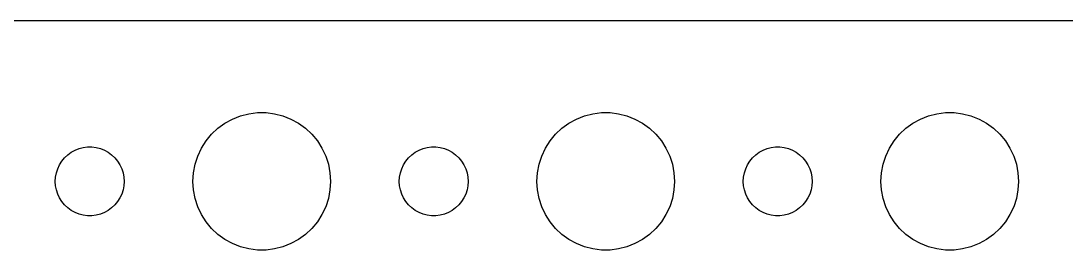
# Model space of a CAD drawing. Header units: metres. Extents: x -90 to 90, y -22 to 22.
# Drawn here: x -3 to 42.58, y 12.01 to 21.99 of the extents above; entities that cross this region are included whole.
import ezdxf

# ---------------------------------------------------------------- set-up
doc = ezdxf.new("R2010")
doc.units = ezdxf.units.M

msp = doc.modelspace()

# ---------------------------------------------------------------- linework, layer by layer
for p, q in [((84.8139, 21.9901), (-84.8139, 21.9901)), ((6.22266, 17.7145), (6.57294, 17.8532)), ((6.57294, 17.8532), (6.93785, 17.9469)), ((6.93785, 17.9469), (7.31161, 17.9941)), ((7.31161, 17.9941), (7.68837, 17.9941)), ((7.68837, 17.9941), (8.06213, 17.9469)), ((8.06213, 17.9469), (8.42705, 17.8532)), ((8.42705, 17.8532), (8.77733, 17.7145)), ((21.2227, 17.7145), (21.5729, 17.8532)), ((21.5729, 17.8532), (21.9379, 17.9469)), ((21.9379, 17.9469), (22.3116, 17.9941)), ((22.3116, 17.9941), (22.6884, 17.9941)), ((22.6884, 17.9941), (23.0621, 17.9469)), ((23.0621, 17.9469), (23.427, 17.8532)), ((23.427, 17.8532), (23.7773, 17.7145)), ((36.2227, 17.7145), (36.5729, 17.8532)), ((36.5729, 17.8532), (36.9379, 17.9469)), ((36.9379, 17.9469), (37.3116, 17.9941)), ((37.3116, 17.9941), (37.6884, 17.9941)), ((37.6884, 17.9941), (38.0621, 17.9469)), ((38.0621, 17.9469), (38.427, 17.8532)), ((38.427, 17.8532), (38.7773, 17.7145)), ((5.58772, 17.3115), (5.89252, 17.533)), ((5.89252, 17.533), (6.22266, 17.7145)), ((8.77733, 17.7145), (9.10747, 17.533)), ((9.10747, 17.533), (9.41226, 17.3115)), ((20.5877, 17.3115), (20.8925, 17.533)), ((20.8925, 17.533), (21.2227, 17.7145)), ((23.7773, 17.7145), (24.1075, 17.533)), ((24.1075, 17.533), (24.4123, 17.3115)), ((35.5877, 17.3115), (35.8925, 17.533)), ((35.8925, 17.533), (36.2227, 17.7145)), ((38.7773, 17.7145), (39.1075, 17.533)), ((39.1075, 17.533), (39.4123, 17.3115)), ((5.07294, 16.7634), (5.31308, 17.0536)), ((5.31308, 17.0536), (5.58772, 17.3115)), ((9.41226, 17.3115), (9.6869, 17.0536)), ((9.6869, 17.0536), (9.92705, 16.7634)), ((20.0729, 16.7634), (20.3131, 17.0536)), ((20.3131, 17.0536), (20.5877, 17.3115)), ((24.4123, 17.3115), (24.6869, 17.0536)), ((24.6869, 17.0536), (24.927, 16.7634)), ((35.0729, 16.7634), (35.3131, 17.0536)), ((35.3131, 17.0536), (35.5877, 17.3115)), ((39.4123, 17.3115), (39.6869, 17.0536)), ((39.6869, 17.0536), (39.927, 16.7634)), ((-0.63866, 16.3572), (-0.46352, 16.4266)), ((-0.46352, 16.4266), (-0.28107, 16.4734)), ((-0.28107, 16.4734), (-0.09418, 16.497)), ((-0.09418, 16.497), (0.09418, 16.497)), ((0.09418, 16.497), (0.28107, 16.4734)), ((0.28107, 16.4734), (0.46352, 16.4266)), ((0.46352, 16.4266), (0.63866, 16.3572)), ((4.71066, 16.1044), (4.87108, 16.4453)), ((4.87108, 16.4453), (5.07294, 16.7634)), ((9.92705, 16.7634), (10.1289, 16.4453)), ((10.1289, 16.4453), (10.2893, 16.1044)), ((14.3613, 16.3572), (14.5365, 16.4266)), ((14.5365, 16.4266), (14.7189, 16.4734)), ((14.7189, 16.4734), (14.9058, 16.497)), ((14.9058, 16.497), (15.0942, 16.497)), ((15.0942, 16.497), (15.2811, 16.4734)), ((15.2811, 16.4734), (15.4635, 16.4266)), ((15.4635, 16.4266), (15.6387, 16.3572)), ((19.7107, 16.1044), (19.8711, 16.4453)), ((19.8711, 16.4453), (20.0729, 16.7634)), ((24.927, 16.7634), (25.1289, 16.4453)), ((25.1289, 16.4453), (25.2893, 16.1044)), ((29.3613, 16.3572), (29.5365, 16.4266)), ((29.5365, 16.4266), (29.7189, 16.4734)), ((29.7189, 16.4734), (29.9058, 16.497)), ((29.9058, 16.497), (30.0942, 16.497)), ((30.0942, 16.497), (30.2811, 16.4734)), ((30.2811, 16.4734), (30.4635, 16.4266)), ((30.4635, 16.4266), (30.6387, 16.3572)), ((34.7107, 16.1044), (34.8711, 16.4453)), ((34.8711, 16.4453), (35.0729, 16.7634)), ((39.927, 16.7634), (40.1289, 16.4453)), ((40.1289, 16.4453), (40.2893, 16.1044)), ((-1.21352, 15.8817), (-1.09344, 16.0268)), ((-1.09344, 16.0268), (-0.95613, 16.1558)), ((-0.95613, 16.1558), (-0.80373, 16.2665)), ((-0.80373, 16.2665), (-0.63866, 16.3572)), ((0.63866, 16.3572), (0.80373, 16.2665)), ((0.80373, 16.2665), (0.95613, 16.1558)), ((0.95613, 16.1558), (1.09344, 16.0268)), ((1.09344, 16.0268), (1.21352, 15.8817)), ((4.59424, 15.7461), (4.71066, 16.1044)), ((10.2893, 16.1044), (10.4057, 15.7461)), ((13.7865, 15.8817), (13.9065, 16.0268)), ((13.9065, 16.0268), (14.0439, 16.1558)), ((14.0439, 16.1558), (14.1963, 16.2665)), ((14.1963, 16.2665), (14.3613, 16.3572)), ((15.6387, 16.3572), (15.8037, 16.2665)), ((15.8037, 16.2665), (15.9561, 16.1558)), ((15.9561, 16.1558), (16.0934, 16.0268)), ((16.0934, 16.0268), (16.2135, 15.8817)), ((19.5942, 15.7461), (19.7107, 16.1044)), ((25.2893, 16.1044), (25.4057, 15.7461)), ((28.7865, 15.8817), (28.9065, 16.0268)), ((28.9065, 16.0268), (29.0439, 16.1558)), ((29.0439, 16.1558), (29.1963, 16.2665)), ((29.1963, 16.2665), (29.3613, 16.3572)), ((30.6387, 16.3572), (30.8037, 16.2665)), ((30.8037, 16.2665), (30.9561, 16.1558)), ((30.9561, 16.1558), (31.0934, 16.0268)), ((31.0934, 16.0268), (31.2135, 15.8817)), ((34.5942, 15.7461), (34.7107, 16.1044)), ((40.2893, 16.1044), (40.4057, 15.7461)), ((-1.45287, 15.373), (-1.39465, 15.5522)), ((-1.39465, 15.5522), (-1.31445, 15.7226)), ((-1.31445, 15.7226), (-1.21352, 15.8817)), ((1.21352, 15.8817), (1.31445, 15.7226)), ((1.31445, 15.7226), (1.39465, 15.5522)), ((1.39465, 15.5522), (1.45287, 15.373)), ((4.52365, 15.376), (4.59424, 15.7461)), ((10.4057, 15.7461), (10.4763, 15.376)), ((13.5471, 15.373), (13.6053, 15.5522)), ((13.6053, 15.5522), (13.6855, 15.7226)), ((13.6855, 15.7226), (13.7865, 15.8817)), ((16.2135, 15.8817), (16.3145, 15.7226)), ((16.3145, 15.7226), (16.3947, 15.5522)), ((16.3947, 15.5522), (16.4529, 15.373)), ((19.5237, 15.376), (19.5942, 15.7461)), ((25.4057, 15.7461), (25.4763, 15.376)), ((28.5471, 15.373), (28.6053, 15.5522)), ((28.6053, 15.5522), (28.6855, 15.7226)), ((28.6855, 15.7226), (28.7865, 15.8817)), ((31.2135, 15.8817), (31.3145, 15.7226)), ((31.3145, 15.7226), (31.3947, 15.5522)), ((31.3947, 15.5522), (31.4529, 15.373)), ((34.5237, 15.376), (34.5942, 15.7461)), ((40.4057, 15.7461), (40.4763, 15.376)), ((-1.5, 15), (-1.48816, 15.188)), ((-1.48816, 15.188), (-1.45287, 15.373)), ((1.45287, 15.373), (1.48816, 15.188)), ((1.48816, 15.188), (1.5, 15)), ((4.5, 15), (4.52365, 15.376)), ((10.4763, 15.376), (10.5, 15)), ((13.5, 15), (13.5118, 15.188)), ((13.5118, 15.188), (13.5471, 15.373)), ((16.4529, 15.373), (16.4882, 15.188)), ((16.4882, 15.188), (16.5, 15)), ((19.5, 15), (19.5237, 15.376)), ((25.4763, 15.376), (25.5, 15)), ((28.5, 15), (28.5118, 15.188)), ((28.5118, 15.188), (28.5471, 15.373)), ((31.4529, 15.373), (31.4882, 15.188)), ((31.4882, 15.188), (31.5, 15)), ((34.5, 15), (34.5237, 15.376)), ((40.4763, 15.376), (40.5, 15)), ((-1.48816, 14.812), (-1.5, 15)), ((-1.45287, 14.627), (-1.48816, 14.812)), ((-1.39465, 14.4478), (-1.45287, 14.627)), ((1.45287, 14.627), (1.39465, 14.4478)), ((1.48816, 14.812), (1.45287, 14.627)), ((1.5, 15), (1.48816, 14.812)), ((4.52365, 14.624), (4.5, 15)), ((4.59424, 14.2539), (4.52365, 14.624)), ((10.4763, 14.624), (10.4057, 14.2539)), ((10.5, 15), (10.4763, 14.624)), ((13.5118, 14.812), (13.5, 15)), ((13.5471, 14.627), (13.5118, 14.812)), ((13.6053, 14.4478), (13.5471, 14.627)), ((16.4529, 14.627), (16.3947, 14.4478)), ((16.4882, 14.812), (16.4529, 14.627)), ((16.5, 15), (16.4882, 14.812)), ((19.5237, 14.624), (19.5, 15)), ((19.5942, 14.2539), (19.5237, 14.624)), ((25.4763, 14.624), (25.4057, 14.2539)), ((25.5, 15), (25.4763, 14.624)), ((28.5118, 14.812), (28.5, 15)), ((28.5471, 14.627), (28.5118, 14.812)), ((28.6053, 14.4478), (28.5471, 14.627)), ((31.4529, 14.627), (31.3947, 14.4478)), ((31.4882, 14.812), (31.4529, 14.627)), ((31.5, 15), (31.4882, 14.812)), ((34.5237, 14.624), (34.5, 15)), ((34.5942, 14.2539), (34.5237, 14.624)), ((40.4763, 14.624), (40.4057, 14.2539)), ((40.5, 15), (40.4763, 14.624)), ((-1.31445, 14.2774), (-1.39465, 14.4478)), ((-1.21352, 14.1183), (-1.31445, 14.2774)), ((1.31445, 14.2774), (1.21352, 14.1183)), ((1.39465, 14.4478), (1.31445, 14.2774)), ((4.71066, 13.8956), (4.59424, 14.2539)), ((10.4057, 14.2539), (10.2893, 13.8956)), ((13.6855, 14.2774), (13.6053, 14.4478)), ((13.7865, 14.1183), (13.6855, 14.2774)), ((16.3145, 14.2774), (16.2135, 14.1183)), ((16.3947, 14.4478), (16.3145, 14.2774)), ((19.7107, 13.8956), (19.5942, 14.2539)), ((25.4057, 14.2539), (25.2893, 13.8956)), ((28.6855, 14.2774), (28.6053, 14.4478)), ((28.7865, 14.1183), (28.6855, 14.2774)), ((31.3145, 14.2774), (31.2135, 14.1183)), ((31.3947, 14.4478), (31.3145, 14.2774)), ((34.7107, 13.8956), (34.5942, 14.2539)), ((40.4057, 14.2539), (40.2893, 13.8956)), ((-1.09344, 13.9732), (-1.21352, 14.1183)), ((-0.95613, 13.8442), (-1.09344, 13.9732)), ((-0.80373, 13.7335), (-0.95613, 13.8442)), ((-0.63866, 13.6427), (-0.80373, 13.7335)), ((0.80373, 13.7335), (0.63866, 13.6427)), ((0.95613, 13.8442), (0.80373, 13.7335)), ((1.09344, 13.9732), (0.95613, 13.8442)), ((1.21352, 14.1183), (1.09344, 13.9732)), ((4.87108, 13.5547), (4.71066, 13.8956)), ((10.2893, 13.8956), (10.1289, 13.5547)), ((13.9065, 13.9732), (13.7865, 14.1183)), ((14.0439, 13.8442), (13.9065, 13.9732)), ((14.1963, 13.7335), (14.0439, 13.8442)), ((14.3613, 13.6427), (14.1963, 13.7335)), ((15.8037, 13.7335), (15.6387, 13.6427)), ((15.9561, 13.8442), (15.8037, 13.7335)), ((16.0934, 13.9732), (15.9561, 13.8442)), ((16.2135, 14.1183), (16.0934, 13.9732)), ((19.8711, 13.5547), (19.7107, 13.8956)), ((25.2893, 13.8956), (25.1289, 13.5547)), ((28.9065, 13.9732), (28.7865, 14.1183)), ((29.0439, 13.8442), (28.9065, 13.9732)), ((29.1963, 13.7335), (29.0439, 13.8442)), ((29.3613, 13.6427), (29.1963, 13.7335)), ((30.8037, 13.7335), (30.6387, 13.6427)), ((30.9561, 13.8442), (30.8037, 13.7335)), ((31.0934, 13.9732), (30.9561, 13.8442)), ((31.2135, 14.1183), (31.0934, 13.9732)), ((34.8711, 13.5547), (34.7107, 13.8956)), ((40.2893, 13.8956), (40.1289, 13.5547)), ((-0.46352, 13.5734), (-0.63866, 13.6427)), ((-0.28107, 13.5266), (-0.46352, 13.5734)), ((-0.09418, 13.5029), (-0.28107, 13.5266)), ((0.09418, 13.5029), (-0.09418, 13.5029)), ((0.28107, 13.5266), (0.09418, 13.5029)), ((0.46352, 13.5734), (0.28107, 13.5266)), ((0.63866, 13.6427), (0.46352, 13.5734)), ((5.07294, 13.2366), (4.87108, 13.5547)), ((5.31308, 12.9464), (5.07294, 13.2366)), ((9.92705, 13.2366), (9.6869, 12.9464)), ((10.1289, 13.5547), (9.92705, 13.2366)), ((14.5365, 13.5734), (14.3613, 13.6427)), ((14.7189, 13.5266), (14.5365, 13.5734)), ((14.9058, 13.5029), (14.7189, 13.5266)), ((15.0942, 13.5029), (14.9058, 13.5029)), ((15.2811, 13.5266), (15.0942, 13.5029)), ((15.4635, 13.5734), (15.2811, 13.5266)), ((15.6387, 13.6427), (15.4635, 13.5734)), ((20.0729, 13.2366), (19.8711, 13.5547)), ((20.3131, 12.9464), (20.0729, 13.2366)), ((24.927, 13.2366), (24.6869, 12.9464)), ((25.1289, 13.5547), (24.927, 13.2366)), ((29.5365, 13.5734), (29.3613, 13.6427)), ((29.7189, 13.5266), (29.5365, 13.5734)), ((29.9058, 13.5029), (29.7189, 13.5266)), ((30.0942, 13.5029), (29.9058, 13.5029)), ((30.2811, 13.5266), (30.0942, 13.5029)), ((30.4635, 13.5734), (30.2811, 13.5266)), ((30.6387, 13.6427), (30.4635, 13.5734)), ((35.0729, 13.2366), (34.8711, 13.5547)), ((35.3131, 12.9464), (35.0729, 13.2366)), ((39.927, 13.2366), (39.6869, 12.9464)), ((40.1289, 13.5547), (39.927, 13.2366)), ((5.58772, 12.6884), (5.31308, 12.9464)), ((9.6869, 12.9464), (9.41226, 12.6884)), ((20.5877, 12.6884), (20.3131, 12.9464)), ((24.6869, 12.9464), (24.4123, 12.6884)), ((35.5877, 12.6884), (35.3131, 12.9464)), ((39.6869, 12.9464), (39.4123, 12.6884)), ((5.89252, 12.467), (5.58772, 12.6884)), ((6.22266, 12.2855), (5.89252, 12.467)), ((9.10747, 12.467), (8.77733, 12.2855)), ((9.41226, 12.6884), (9.10747, 12.467)), ((20.8925, 12.467), (20.5877, 12.6884)), ((21.2227, 12.2855), (20.8925, 12.467)), ((24.1075, 12.467), (23.7773, 12.2855)), ((24.4123, 12.6884), (24.1075, 12.467)), ((35.8925, 12.467), (35.5877, 12.6884)), ((36.2227, 12.2855), (35.8925, 12.467)), ((39.1075, 12.467), (38.7773, 12.2855)), ((39.4123, 12.6884), (39.1075, 12.467)), ((6.57294, 12.1468), (6.22266, 12.2855)), ((6.93785, 12.0531), (6.57294, 12.1468)), ((7.31161, 12.0059), (6.93785, 12.0531)), ((7.68837, 12.0059), (7.31161, 12.0059)), ((8.06213, 12.0531), (7.68837, 12.0059)), ((8.42705, 12.1468), (8.06213, 12.0531)), ((8.77733, 12.2855), (8.42705, 12.1468)), ((21.5729, 12.1468), (21.2227, 12.2855)), ((21.9379, 12.0531), (21.5729, 12.1468)), ((22.3116, 12.0059), (21.9379, 12.0531)), ((22.6884, 12.0059), (22.3116, 12.0059)), ((23.0621, 12.0531), (22.6884, 12.0059)), ((23.427, 12.1468), (23.0621, 12.0531)), ((23.7773, 12.2855), (23.427, 12.1468)), ((36.5729, 12.1468), (36.2227, 12.2855)), ((36.9379, 12.0531), (36.5729, 12.1468)), ((37.3116, 12.0059), (36.9379, 12.0531)), ((37.6884, 12.0059), (37.3116, 12.0059)), ((38.0621, 12.0531), (37.6884, 12.0059)), ((38.427, 12.1468), (38.0621, 12.0531)), ((38.7773, 12.2855), (38.427, 12.1468))]:
    msp.add_line(p, q)

doc.saveas('drawing.dxf')
